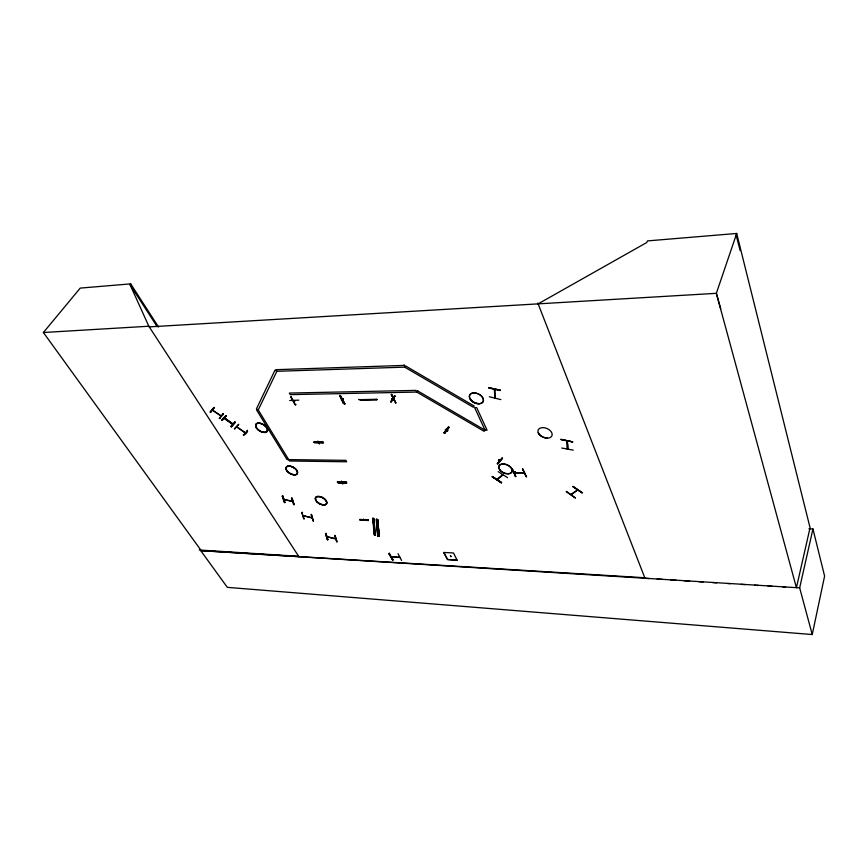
<?xml version="1.0" encoding="UTF-8"?>
<svg xmlns="http://www.w3.org/2000/svg" width="868" height="868" viewBox="0 0 868 868"><rect width="100%" height="100%" fill="white"/><g stroke="black" fill="none" stroke-linecap="round" stroke-linejoin="round"><path stroke-width="1.3" d="M401.58 560.446L398.032 553.686M395.493 402.861L391.62 394.473M391.609 394.517L391.067 394.528L395.884 402.871M336.654 541.751L334.983 535.751M334.831 535.773L337.023 541.947L335.048 535.361M294.708 401.341L293.568 400.69M294.588 401.081L293.644 401.092L294.48 401.07M311.601 514.811L313.12 520.941L311.33 514.312M294.1 504.699L291.854 497.809M561.737 448.04L573.26 450.123M344.629 404.087L340.354 395.58M340.592 395.949L345.019 404.152L339.703 395.407L343.63 403.707L339.714 395.515M341.862 399.475L343.37 399.215M342.22 400.311L341.569 400.311M582.059 492.926L572.847 486.644M489.324 396.741L500.814 399.595M243.626 434.618L243.365 435.02C244.027 436.116 249.083 431.016 247.196 430.647L247.456 430.235M247.347 430.68L243.365 435.02M231.029 426.058L231.246 426.806L235.195 422.477L234.978 421.75M231.257 426.785L234.837 422.087L230.921 426.503M223.271 413.45L223.488 414.188L219.441 418.3M567.075 448.268C569.495 450.959 567.238 440.022 566.609 441.02M393.269 398.922L392.032 398.596L393.128 398.586M496.897 479.407L497.831 479.103L497.212 479.624M494.966 390.296L494.348 390.253L494.814 389.504M494.662 397.121L495.216 398M391.153 556.659L399.692 557.419M256.342 427.837A6.597 3.678 31.4 0 1 261.691 423.812A6.597 3.678 31.4 0 1 266.639 431.873A6.618 3.7 31.4 0 1 256.331 427.826L256.288 427.805A6.618 3.7 31.4 0 1 261.702 423.779A6.618 3.7 31.4 0 1 266.671 431.873A6.597 3.678 31.4 0 1 256.342 427.837L256.429 427.696M498.167 471.606L507.563 477.66M571.556 494.033L571.307 494.738M644.794 577.752L200.725 550.627L227.318 587.354L812.242 634.541L824.6 576.102L812.947 528.97L808.911 528.818M576.558 490.29L577.524 490.04M368.314 519.78L368.314 520.572L359.699 519.748M812.242 634.541L799.667 587.864L812.947 528.97M346.213 481.805L346.202 482.532L337.576 482.282L337.576 481.469M346.213 482.478L337.598 482.228M337.435 481.935L346.061 482.185L337.348 481.892M566.544 441.009L567.249 449.016M314.194 441.649L322.972 441.736M322.983 442.528L314.173 442.42M314.216 442.441L323.428 442.506M494.413 389.406L494.814 397.913M495.27 397.837L494.879 389.689M469.772 398.455L469.881 398.26A7.508 4.85 25.7 0 0 478.984 403.587M736.693 233.459L716.35 293.319L796.423 587.701L810.061 527.755L736.693 233.459L647.441 240.913L646.801 242.498L538.138 303.865M514.279 472.854L524.218 472.68L524.565 471.866M514.995 472.865L515.288 471.715M515.147 471.628L514.974 472.832M502.16 457.772L502.507 458.554L497.798 464.054L497.255 463.74L502.073 458.152L497.375 463.718M457.143 560.207L447.552 559.459L443.787 552.46L447.508 559.567L457.143 560.207L453.508 552.97L443.787 552.46M499.512 461.092L498.427 460.496L498.85 459.682M499.046 459.519L498.688 460.311L499.567 460.799M499.198 459.519L498.59 460.257M393.041 559.947L388.962 553.513L392.575 559.914L393.237 559.524M389.602 553.155L388.929 553.545L392.607 559.871M283.782 499.328L284.661 499.523M359.623 519.802L368.173 520.149L359.84 519.389M292.635 501.563L283.858 499.545M326.27 533.321L325.554 533.614L327.312 539.668L328.017 539.375M346.582 483.172L337.728 482.532L346.809 482.749M403.837 365.428L275.926 369.681L276.87 371.298L258.23 409.956L256.581 409.978L287.048 459.584L345.865 460.344L346.679 461.776L289.532 461.006L258.23 409.956L256.418 408.915L274.961 370.202L276.87 371.298L404.694 367.153L405.497 365.884L474.178 406.029L473.277 407.222L404.694 367.153L404.206 364.755M313.196 520.55L313.456 521.071L311.102 514.713M304.115 518.858L301.847 512.554L303.724 518.825L304.429 518.532M302.531 512.294L301.847 512.554M566.196 491.657L575.375 497.906M391.327 556.909L392.13 556.93M575.321 497.993L566.489 491.396M292.115 498.286L294.1 504.72L293.84 504.199M312.057 517.979L303.388 515.701M343.24 398.716L342.806 399.464L343.099 398.629M284.834 502.615L282.339 496.084L284.346 502.507L285.062 502.214M283.033 495.823L282.306 496.127L284.834 502.496M314.661 442.42L313.956 442.072M501.346 482.771L492.221 476.651L501.617 482.51M492.199 476.706L501.292 482.847M326.9 536.652L335.656 538.702M296.064 404.466L295.315 404.889L290.704 396.915L291.464 396.492M289.673 400.517L298.82 400.148M496.963 479.364L502.507 474.72M335.699 538.941L326.954 536.869M234.36 428.759L238.808 424.278M226.364 415.663L221.731 420.101L222.479 420.025M219.81 418.636L219.571 417.953M393.302 399.052L394.126 399.855L393.215 398.954M213.799 407.483L210.143 412.061L210.902 411.985M210.631 412.387L214.537 407.428M572.717 441.79L561.108 439.653M570.96 494.337L577.448 490.084L571.426 494.651M294.404 401.428L293.981 400.712L294.263 401.352M448.734 427.23L444.232 432.969L444.785 433.284L443.993 432.785L448.864 427.186L444.362 432.948M444.069 432.752L448.398 426.991M444.546 433.099L448.875 427.349M444.785 433.284L449.125 427.512L448.322 427.023M447.497 430.886L446.694 430.452L447.758 430.68M502.8 475.1L497.375 479.559M298.961 556.768L148.829 326.238L130.048 284.693L130.688 283.869L158.54 327.041M210.219 412.04L214.179 407.7M221.21 416.032L212.443 410.304M219.311 418.354L223.13 413.786L219.463 418.387M317.742 441.432L318.523 442.072L318.133 441.443M200.953 550.258L43.4 332.509L80.225 288.1L130.688 283.869M318.686 443.038L319.424 443.722L318.632 442.875M319.381 443.635L318.947 442.886M500.435 390.567L488.89 388.018M236.714 426.828L245.21 432.915M492.449 476.445L501.552 482.597M225.702 415.707L221.774 420.069L226.016 415.935M222.208 420.438L226.103 416.076M231.235 426.72L235.206 422.445M342.144 483.194L342.86 483.845M512.174 468.687L511.599 468.677L515.733 476.445M392.998 559.871L389.309 553.524M363.312 519.389L363.974 519.921M295.326 404.868L291.116 396.86M291.691 501.107L292.581 501.313L283.869 499.339L284.563 499.469M327.388 539.625L325.63 533.57M303.399 515.733L312.003 517.74M337.956 482.792L346.549 483.02M573.086 486.503L582.33 492.818L573.075 486.471M323.189 442.788L314.444 442.68M391.11 401.949L395.048 395.927L391.121 402.09L390.567 401.776L394.582 395.732L395.059 396.079M538.236 432.904L538.301 432.709A7.541 4.839 22.6 0 0 547.35 438.014M234.729 428.987L238.461 424.55M378.741 536.142L379.359 536.305L377.58 519.389L378.643 536.12L379.359 536.305M374.629 534.916L372.893 518.012L374.032 534.742L375.019 535.035L373.804 518.272L375.399 534.959M374.922 534.992L375.649 535.198M377.743 535.86L378.459 536.033L376.669 519.118L377.743 535.86L376.647 519.292M377.808 519.791L379.023 536.033M446.781 430.137L447.769 430.723M341.341 399.898L342.958 399.747M392.217 398.553L393.03 398.586M212.508 410.043L221.123 415.967M327.703 539.701L326.042 533.603L327.8 539.777M393.974 399.801L393.117 399.269M43.4 332.509L148.905 326.227M499.36 461.027L498.525 460.507M374.661 534.948L372.99 518.402M359.157 399.779L358.723 399.421L360.263 399.768M376.267 399.486L377.396 399.475M392.282 398.889L393.171 398.879M342.111 399.942L341.547 400.267M318.089 441.378L318.176 442.116M514.073 472.81L524.239 472.951L524.337 471.823L524.131 472.615M526.171 476.64L522.503 468.85L526.616 476.771M515.18 476.543L515.755 476.554L512.153 468.579L515.635 476.499M341.406 481.252L341.504 482.011M363.649 519.357L363.703 519.997M200.725 550.627L799.667 587.864M199.206 549.997L298.657 556.312M649.058 578.544L645 578.283L537.834 303.073M657.174 579.054L662.577 579.401M670.693 579.911L676.107 580.258M684.223 580.768L689.626 581.115M699.098 581.712L703.156 581.972M712.628 582.569L716.686 582.829M727.503 583.513L730.205 583.687M741.022 584.37L745.08 584.631M754.552 585.238L758.61 585.488M768.071 586.095L772.129 586.345M782.958 587.039L785.659 587.202M398.976 557.44L399.606 557.408L391.501 556.952M232.537 424.322L224.172 418.398M561.032 439.371L572.674 441.964L561.053 439.349M318.686 442.962L319.12 443.711M522.677 468.796L526.214 476.706M446.087 430.105L445.317 429.617M318.089 442.007L317.742 441.356M342.48 483.736L342.155 483.118M445.468 429.41L446.304 429.823M236.801 426.893L245.253 432.698M224.313 418.246L232.711 424.181M377.515 519.52L379.24 536.294M292.483 501.292L291.67 501.313M363.529 519.856L363.312 519.324M148.829 326.238L149.242 326.878L716.35 293.319L720.744 308.954M130.048 284.693L157.195 326.715M341.384 481.306L341.764 481.87M322.722 442.159L323.189 442.93M376.148 519.324L377.84 535.881M391.598 394.463L395.873 402.915M567.661 448.376L567.184 448.843M282.708 496.16L284.737 502.539M291.615 498.221L293.612 504.601M736.14 235.098L740.144 250.592M376.896 519.531L378.459 536.033M417.595 390.85L416.792 392.065L290.259 394.636L289.348 393.063L415.956 390.394L416.792 392.065L484.149 431.331L485.049 430.192L487.078 430.181L476.684 407.613L474.644 407.635L485.049 430.192L417.595 390.85M225.42 418.647L232.049 423.291L225.42 418.647M450.459 555.704L450.937 556.627L450.459 555.704M376.235 399.291L360.372 399.66L360.762 400.376L376.625 400.018L376.235 399.291M500.413 390.231L488.814 387.714L500.413 390.231M316.744 501.65A6.282 3.396 28.7 0 0 326.498 503.863A6.282 3.396 28.7 0 0 319.923 496.702A6.282 3.396 28.7 0 0 316.744 501.65A6.26 3.385 28.7 0 0 326.476 503.863A6.26 3.385 28.7 0 0 319.923 496.724A6.26 3.385 28.7 0 0 316.744 501.661M316.82 501.476A6.304 3.407 28.7 0 0 326.618 503.69A6.304 3.407 28.7 0 0 320.021 496.507A6.304 3.407 28.7 0 0 316.82 501.476M287.416 471.519A6.412 3.505 29.9 0 0 297.268 473.689A6.412 3.505 29.9 0 0 290.444 466.268A6.412 3.505 29.9 0 0 287.416 471.519A6.38 3.494 29.9 0 0 297.236 473.689A6.38 3.494 29.9 0 0 290.444 466.3A6.38 3.494 29.9 0 0 287.416 471.53M287.503 471.346A6.423 3.515 29.9 0 0 297.377 473.516A6.423 3.515 29.9 0 0 290.541 466.083A6.423 3.515 29.9 0 0 287.503 471.346M256.429 427.653A6.629 3.7 31.4 0 0 266.791 431.711A6.629 3.7 31.4 0 0 261.81 423.595A6.629 3.7 31.4 0 0 256.429 427.653M499.849 470.141A7.107 4.34 23.7 0 0 511.491 472.539A7.107 4.34 23.7 0 0 504.916 464.293A7.107 4.34 23.7 0 0 499.849 470.141M499.914 469.946A7.15 4.373 23.7 0 0 511.61 472.366A7.15 4.373 23.7 0 0 505.002 464.065A7.15 4.373 23.7 0 0 499.914 469.946M539.028 434.239A7.497 4.807 22.6 0 0 551.419 436.647A7.497 4.807 22.6 0 0 544.692 427.794A7.497 4.807 22.6 0 0 539.028 434.239M470.63 399.833A7.497 4.839 25.7 0 0 482.836 402.134A7.465 4.828 25.7 0 0 475.762 393.074A7.497 4.839 25.7 0 0 470.63 399.833A7.465 4.828 25.7 0 0 482.814 402.112A7.497 4.839 25.7 0 0 475.751 393.063A7.465 4.828 25.7 0 0 470.662 399.822"/></g></svg>
